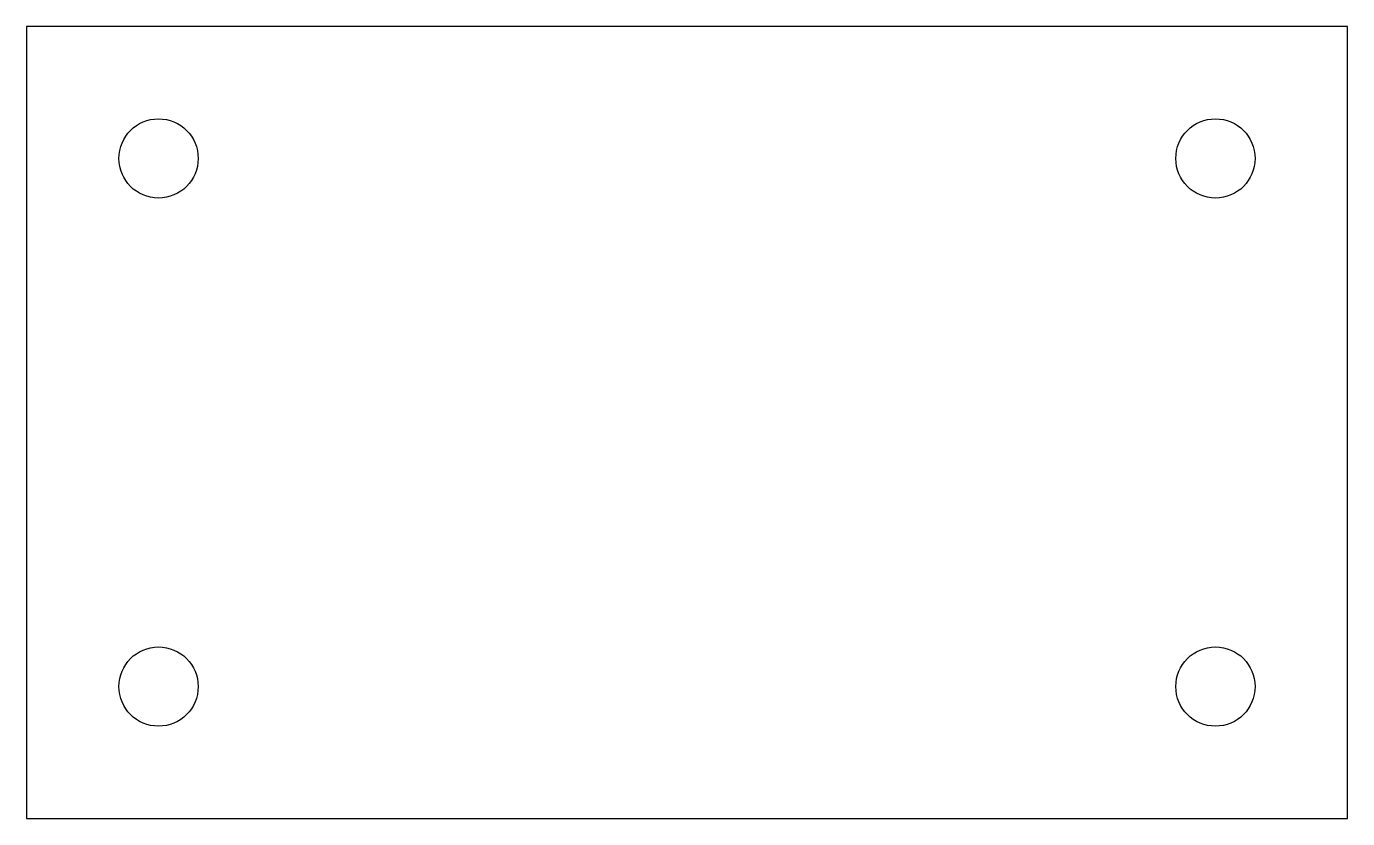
# Model space of a CAD drawing. Header units: millimetres. Extents: x 0 to 100, y 0 to 60.
import ezdxf

# ---------------------------------------------------------------- set-up
doc = ezdxf.new("R2010")
doc.units = ezdxf.units.MM
for name, color, linetype in [('Contour0', 7, 'CONTINUOUS'), ('Contour1', 7, 'CONTINUOUS'), ('Contour2', 7, 'CONTINUOUS'), ('Contour3', 7, 'CONTINUOUS'), ('Contour4', 7, 'CONTINUOUS')]:
    doc.layers.add(name, color=color, linetype=linetype)

msp = doc.modelspace()

# ---------------------------------------------------------------- linework, layer by layer
at = {"layer": 'Contour0'}
for p, q in [((100, 60), (0, 60)), ((0, 60), (0, 0)), ((100, 0), (100, 60)), ((0, 0), (100, 0))]:
    msp.add_line(p, q, dxfattribs=at)
at = {"layer": 'Contour1'}
msp.add_circle((10, 10), 3, dxfattribs=at)
at = {"layer": 'Contour2'}
msp.add_circle((90, 10), 3, dxfattribs=at)
at = {"layer": 'Contour3'}
msp.add_circle((90, 50), 3, dxfattribs=at)
at = {"layer": 'Contour4'}
msp.add_circle((10, 50), 3, dxfattribs=at)

doc.saveas('drawing.dxf')
